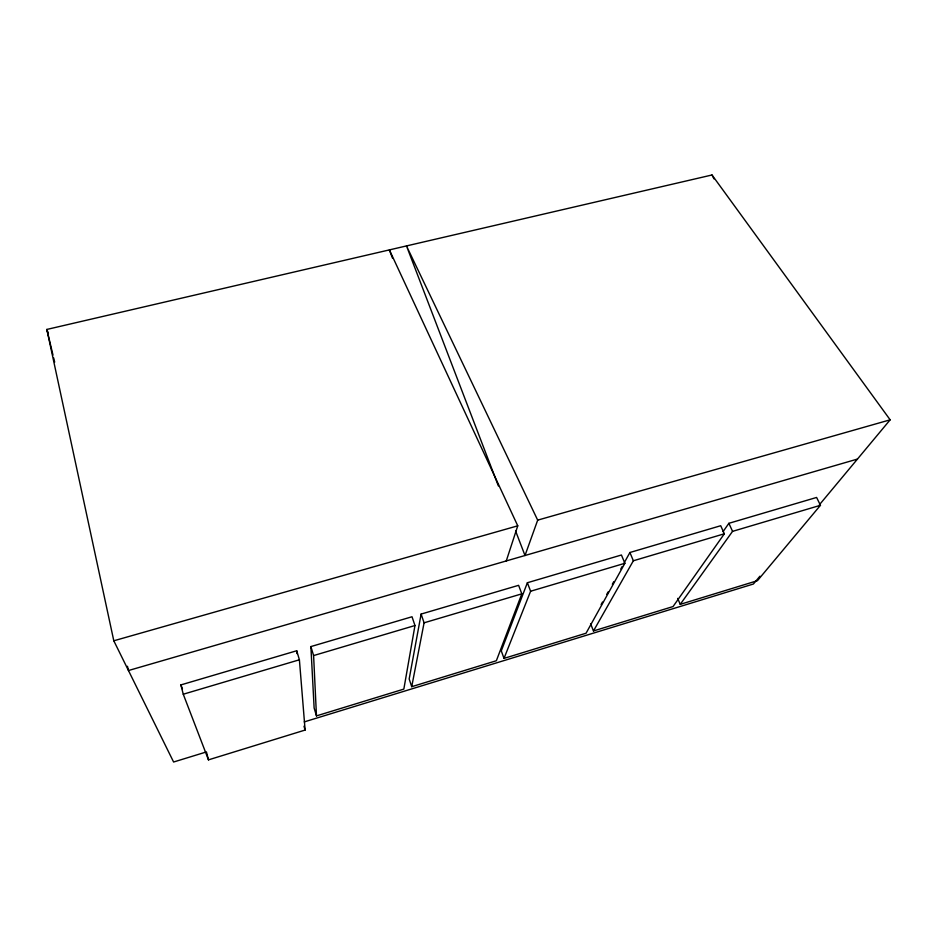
<?xml version="1.0" encoding="UTF-8"?>
<svg xmlns="http://www.w3.org/2000/svg" width="937" height="937" viewBox="0 0 937 937"><rect width="100%" height="100%" fill="white"/><g stroke="black" fill="none" stroke-linecap="round" stroke-linejoin="round"><path stroke-width="1.41" d="M414.974 625.518L403.835 689.105L316.472 715.891L314.129 707.997L310.885 646.577L412.011 616.757L414.974 625.518L313.602 655.572L316.472 715.891M421.111 614.075L409.176 678.985L411.718 686.692L496.364 660.737L521.815 593.847L518.606 585.32L421.111 614.075L424.086 622.812L411.718 686.692M506.273 560.935L517.751 525.821L389.394 249.91L392.486 258.132M498.379 485.952L406.494 245.939L537.686 520.14L525.001 555.512L515.596 530.963M527.379 582.744L501.283 650.875L504.012 658.395L586.058 633.225L624.874 563.289L621.43 555.009L527.379 582.744L530.611 591.235L504.012 658.395M601.109 604.576L602.503 602.034M606.719 594.421L608.125 591.879M612.341 584.255L613.747 581.713M620.774 569.017L622.18 566.475M624.288 562.668L629.91 552.502L720.705 525.727L724.36 533.785L673.047 606.555L593.472 630.964L590.568 623.62M593.472 630.964L633.365 560.771L724.36 533.785M723.048 531.666L728.881 523.314L816.596 497.453L820.449 505.301L757.447 580.682L680.239 604.353L677.685 598.392M680.239 604.353L732.558 531.361L820.449 505.301M759.919 576.196L753.407 584.009L304.256 721.9M819.371 504.809L890.15 419.823L712.003 174.985L46.85 329.437L113.799 640.791L173.603 762.015L206.433 751.931L208.471 759.86L305.111 730.052L299.395 659.789L296.713 650.758L180.888 684.912L183.265 694.223L208.471 759.86M183.265 694.223L299.395 659.789M424.086 622.812L521.815 593.847M530.611 591.235L624.874 563.289M857.46 459.071L128.474 670.529L127.455 666.266M113.799 640.791L517.751 525.821M537.686 520.14L890.15 419.823M712.003 174.985L714.006 178.897M728.881 523.314L732.558 531.361M629.91 552.502L633.365 560.771M180.888 684.912L182.457 689.011M48.408 333.537L46.85 329.437L52.976 355.018M310.885 646.577L313.602 655.572M303.986 726.198L305.111 730.052M53.655 357.864L54.674 362.127M296.713 650.758L296.959 653.616"/></g></svg>
